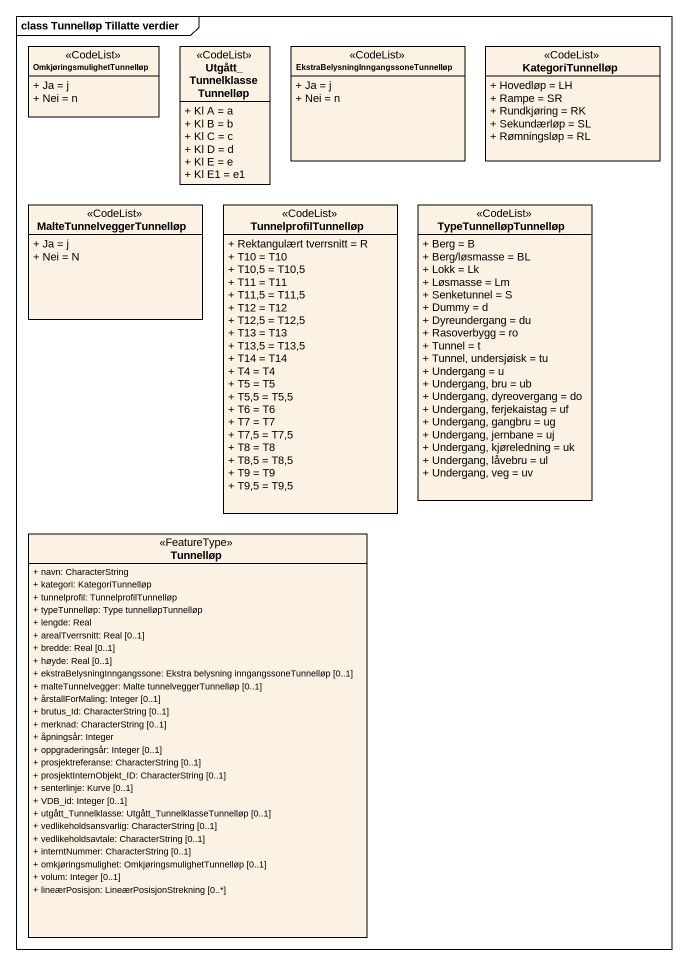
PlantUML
@startuml
mainframe class Tunnelløp Tillatte verdier
hide circle
hide empty members
skinparam classAttributeIconSize 0
class OmkjøringsmulighetTunnelløp <<CodeList>> {
  + Ja = j
  + Nei = n
}
class Utgått_TunnelklasseTunnelløp <<CodeList>> {
  + Kl A = a
  + Kl B = b
  + Kl C = c
  + Kl D = d
  + Kl E = e
  + Kl E1 = e1
}
class "EkstraBelysningInngangssoneTunnelløp" as EkstraBelysningInngangssoneT <<CodeList>> {
  + Ja = j
  + Nei = n
}
class KategoriTunnelløp <<CodeList>> {
  + Hovedløp = LH
  + Rampe = SR
  + Rundkjøring = RK
  + Sekundærløp = SL
  + Rømningsløp = RL
}
class MalteTunnelveggerTunnelløp <<CodeList>> {
  + Ja = j
  + Nei = N
}
class TunnelprofilTunnelløp <<CodeList>> {
  + Rektangulært tverrsnitt = R
  + T10 = T10
  + T10,5 = T10,5
  + T11 = T11
  + T11,5 = T11,5
  + T12 = T12
  + T12,5 = T12,5
  + T13 = T13
  + T13,5 = T13,5
  + T14 = T14
  + T4 = T4
  + T5 = T5
  + T5,5 = T5,5
  + T6 = T6
  + T7 = T7
  + T7,5 = T7,5
  + T8 = T8
  + T8,5 = T8,5
  + T9 = T9
  + T9,5 = T9,5
}
class TypeTunnelløpTunnelløp <<CodeList>> {
  + Berg = B
  + Berg/løsmasse = BL
  + Lokk = Lk
  + Løsmasse = Lm
  + Senketunnel = S
  + Dummy = d
  + Dyreundergang = du
  + Rasoverbygg = ro
  + Tunnel = t
  + Tunnel, undersjøisk = tu
  + Undergang = u
  + Undergang, bru = ub
  + Undergang, dyreovergang = do
  + Undergang, ferjekaistag = uf
  + Undergang, gangbru = ug
  + Undergang, jernbane = uj
  + Undergang, kjøreledning = uk
  + Undergang, låvebru = ul
  + Undergang, veg = uv
}
class Tunnelløp <<FeatureType>> {
  + navn: CharacterString
  + kategori: KategoriTunnelløp
  + tunnelprofil: TunnelprofilTunnelløp
  + typeTunnelløp: Type tunnelløpTunnelløp
  + lengde: Real
  + arealTverrsnitt: Real [0..1]
  + bredde: Real [0..1]
  + høyde: Real [0..1]
  + ekstraBelysningInngangssone: Ekstra belysning inngangssoneTunnelløp [0..1]
  + malteTunnelvegger: Malte tunnelveggerTunnelløp [0..1]
  + årstallForMaling: Integer [0..1]
  + brutus_Id: CharacterString [0..1]
  + merknad: CharacterString [0..1]
  + åpningsår: Integer
  + oppgraderingsår: Integer [0..1]
  + prosjektreferanse: CharacterString [0..1]
  + prosjektInternObjekt_ID: CharacterString [0..1]
  + senterlinje: Kurve [0..1]
  + VDB_id: Integer [0..1]
  + utgått_Tunnelklasse: Utgått_TunnelklasseTunnelløp [0..1]
  + vedlikeholdsansvarlig: CharacterString [0..1]
  + vedlikeholdsavtale: CharacterString [0..1]
  + interntNummer: CharacterString [0..1]
  + omkjøringsmulighet: OmkjøringsmulighetTunnelløp [0..1]
  + volum: Integer [0..1]
  + lineærPosisjon: LineærPosisjonStrekning [0..*]
}
@enduml
